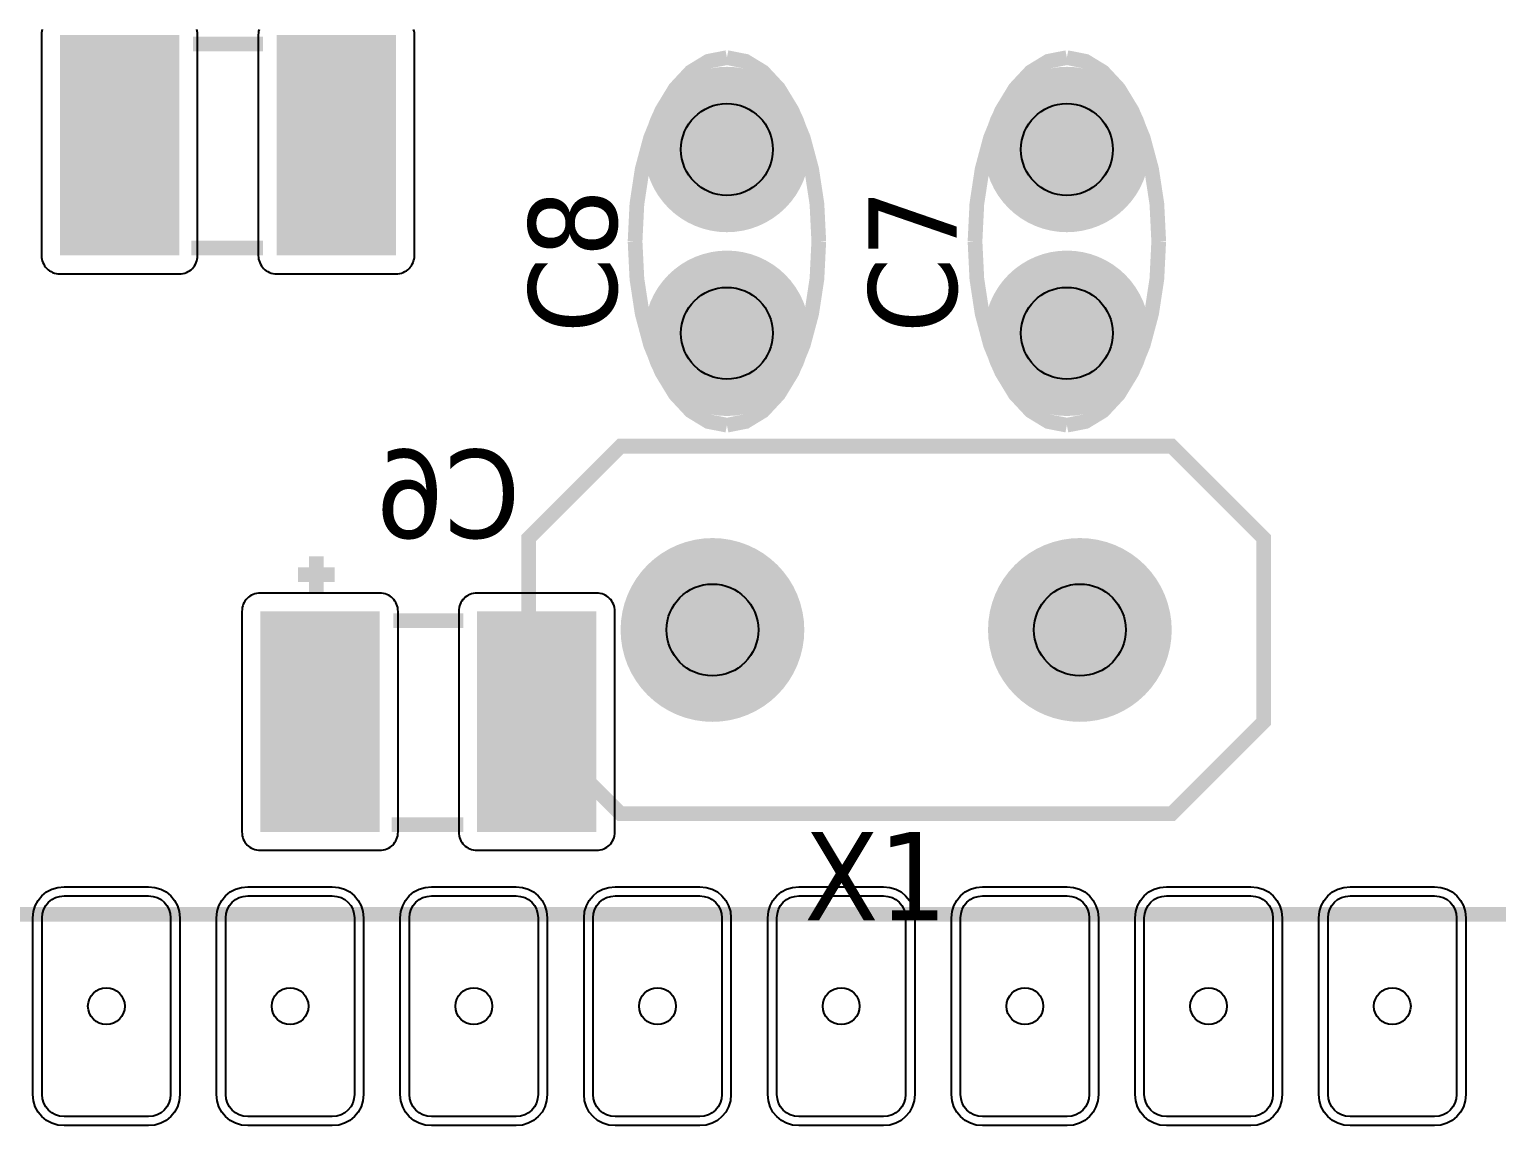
# Model space of a CAD drawing. Header units: millimetres. Extents: x 123.5 to 144.3, y 105.4 to 121.6.
# Drawn here: x 137.431 to 139.061, y 111.906 to 113.123 of the extents above; entities that cross this region are included whole.
import ezdxf

# ---------------------------------------------------------------- set-up
doc = ezdxf.new("R2010")
doc.units = ezdxf.units.MM
doc.layers.add('DESC', color=250, linetype='Continuous')
doc.styles.get("Standard").update_dxf_attribs({"font": 'tahoma.ttf'})

# ---------------------------------------------------------------- blocks, each defined once
blk = doc.blocks.new('RPAD')
blk.add_trace([(-0.5, -0.5), (-0.5, 0.5), (0.5, -0.5), (0.5, 0.5)])
blk = doc.blocks.new('EPAD')
at = {"const_width": 0.5}
blk.add_lwpolyline([(-0.25, 0, 1), (0.25, 0, 1)], format="xyb", close=True, dxfattribs=at)
blk = doc.blocks.new('Tarjeta mufla')
for points in [[(147.90383, 114.53084), (147.90359, 114.52988), (147.90344, 114.52887), (147.90339, 114.52783), (147.90339, 114.40783), (147.90344, 114.40679), (147.90359, 114.40579), (147.90383, 114.40482), (147.90416, 114.4039), (147.90458, 114.40302), (147.90507, 114.4022), (147.90564, 114.40143), (147.90628, 114.40072), (147.90699, 114.40008), (147.90775, 114.39951), (147.90858, 114.39902), (147.90945, 114.3986), (147.91038, 114.39827), (147.91134, 114.39803), (147.91235, 114.39788), (147.91339, 114.39783), (147.97839, 114.39783), (147.97943, 114.39788), (147.98043, 114.39803), (147.9814, 114.39827), (147.98232, 114.3986), (147.9832, 114.39902), (147.98403, 114.39951), (147.98479, 114.40008), (147.9855, 114.40072), (147.98614, 114.40143), (147.98671, 114.4022), (147.9872, 114.40302), (147.98762, 114.4039), (147.98795, 114.40482), (147.98819, 114.40579), (147.98834, 114.40679), (147.98839, 114.40783), (147.98839, 114.52783), (147.98834, 114.52887), (147.98819, 114.52988), (147.98795, 114.53084)], [(148.02183, 114.53084), (148.02159, 114.52988), (148.02144, 114.52887), (148.02139, 114.52783), (148.02139, 114.40783), (148.02144, 114.40679), (148.02159, 114.40579), (148.02183, 114.40482), (148.02216, 114.4039), (148.02258, 114.40302), (148.02307, 114.4022), (148.02364, 114.40143), (148.02428, 114.40072), (148.02499, 114.40008), (148.02575, 114.39951), (148.02658, 114.39902), (148.02745, 114.3986), (148.02838, 114.39827), (148.02934, 114.39803), (148.03035, 114.39788), (148.03139, 114.39783), (148.09639, 114.39783), (148.09743, 114.39788), (148.09843, 114.39803), (148.0994, 114.39827), (148.10032, 114.3986), (148.1012, 114.39902), (148.10203, 114.39951), (148.10279, 114.40008), (148.1035, 114.40072), (148.10414, 114.40143), (148.10471, 114.4022), (148.1052, 114.40302), (148.10562, 114.4039), (148.10595, 114.40482), (148.10619, 114.40579), (148.10634, 114.40679), (148.10639, 114.40783), (148.10639, 114.52783), (148.10634, 114.52887), (148.10619, 114.52988), (148.10595, 114.53084)]]:
    blk.add_lwpolyline(points)
at = {"const_width": 0.008}
for points in [[(148.02389, 114.52283), (147.98589, 114.52283)], [(148.02389, 114.52283), (147.98589, 114.52283)], [(148.02389, 114.52283), (147.98589, 114.52283)], [(148.27649, 114.51547), (148.2663, 114.51347), (148.25686, 114.50772), (148.24836, 114.4986), (148.24099, 114.48647), (148.23493, 114.47172), (148.23036, 114.45472), (148.22749, 114.43585), (148.22649, 114.41547)], [(148.27649, 114.51547), (148.2663, 114.51347), (148.25686, 114.50772), (148.24836, 114.4986), (148.24099, 114.48647), (148.23493, 114.47172), (148.23036, 114.45472), (148.22749, 114.43585), (148.22649, 114.41547)], [(148.27649, 114.51547), (148.2663, 114.51347), (148.25686, 114.50772), (148.24836, 114.4986), (148.24099, 114.48647), (148.23493, 114.47172), (148.23036, 114.45472), (148.22749, 114.43585), (148.22649, 114.41547)], [(148.27649, 114.51547), (148.28668, 114.51347), (148.29611, 114.50772), (148.30461, 114.4986), (148.31199, 114.48647), (148.31805, 114.47172), (148.32261, 114.45472), (148.32549, 114.43585), (148.32649, 114.41547)], [(148.27649, 114.51547), (148.28668, 114.51347), (148.29611, 114.50772), (148.30461, 114.4986), (148.31199, 114.48647), (148.31805, 114.47172), (148.32261, 114.45472), (148.32549, 114.43585), (148.32649, 114.41547)], [(148.27649, 114.51547), (148.28668, 114.51347), (148.29611, 114.50772), (148.30461, 114.4986), (148.31199, 114.48647), (148.31805, 114.47172), (148.32261, 114.45472), (148.32549, 114.43585), (148.32649, 114.41547)], [(148.46153, 114.51547), (148.45134, 114.51347), (148.4419, 114.50772), (148.4334, 114.4986), (148.42603, 114.48647), (148.41996, 114.47172), (148.4154, 114.45472), (148.41253, 114.43585), (148.41153, 114.41547)], [(148.46153, 114.51547), (148.45134, 114.51347), (148.4419, 114.50772), (148.4334, 114.4986), (148.42603, 114.48647), (148.41996, 114.47172), (148.4154, 114.45472), (148.41253, 114.43585), (148.41153, 114.41547)], [(148.46153, 114.51547), (148.45134, 114.51347), (148.4419, 114.50772), (148.4334, 114.4986), (148.42603, 114.48647), (148.41996, 114.47172), (148.4154, 114.45472), (148.41253, 114.43585), (148.41153, 114.41547)], [(148.46153, 114.51547), (148.47171, 114.51347), (148.48115, 114.50772), (148.48965, 114.4986), (148.49703, 114.48647), (148.50309, 114.47172), (148.50765, 114.45472), (148.51053, 114.43585), (148.51153, 114.41547)], [(148.46153, 114.51547), (148.47171, 114.51347), (148.48115, 114.50772), (148.48965, 114.4986), (148.49703, 114.48647), (148.50309, 114.47172), (148.50765, 114.45472), (148.51053, 114.43585), (148.51153, 114.41547)], [(148.46153, 114.51547), (148.47171, 114.51347), (148.48115, 114.50772), (148.48965, 114.4986), (148.49703, 114.48647), (148.50309, 114.47172), (148.50765, 114.45472), (148.51053, 114.43585), (148.51153, 114.41547)], [(148.02389, 114.41183), (147.98489, 114.41183)], [(148.02389, 114.41183), (147.98489, 114.41183)], [(148.02389, 114.41183), (147.98489, 114.41183)], [(148.27649, 114.31547), (148.2663, 114.31747), (148.25686, 114.32322), (148.24836, 114.33235), (148.24099, 114.34447), (148.23493, 114.35922), (148.23036, 114.37622), (148.22749, 114.3951), (148.22649, 114.41547)], [(148.27649, 114.31547), (148.2663, 114.31747), (148.25686, 114.32322), (148.24836, 114.33235), (148.24099, 114.34447), (148.23493, 114.35922), (148.23036, 114.37622), (148.22749, 114.3951), (148.22649, 114.41547)], [(148.27649, 114.31547), (148.2663, 114.31747), (148.25686, 114.32322), (148.24836, 114.33235), (148.24099, 114.34447), (148.23493, 114.35922), (148.23036, 114.37622), (148.22749, 114.3951), (148.22649, 114.41547)], [(148.27649, 114.31547), (148.28668, 114.31747), (148.29611, 114.32322), (148.30461, 114.33235), (148.31199, 114.34447), (148.31805, 114.35922), (148.32261, 114.37622), (148.32549, 114.3951), (148.32649, 114.41547)], [(148.27649, 114.31547), (148.28668, 114.31747), (148.29611, 114.32322), (148.30461, 114.33235), (148.31199, 114.34447), (148.31805, 114.35922), (148.32261, 114.37622), (148.32549, 114.3951), (148.32649, 114.41547)], [(148.27649, 114.31547), (148.28668, 114.31747), (148.29611, 114.32322), (148.30461, 114.33235), (148.31199, 114.34447), (148.31805, 114.35922), (148.32261, 114.37622), (148.32549, 114.3951), (148.32649, 114.41547)], [(148.46153, 114.31547), (148.45134, 114.31747), (148.4419, 114.32322), (148.4334, 114.33235), (148.42603, 114.34447), (148.41996, 114.35922), (148.4154, 114.37622), (148.41253, 114.3951), (148.41153, 114.41547)], [(148.46153, 114.31547), (148.45134, 114.31747), (148.4419, 114.32322), (148.4334, 114.33235), (148.42603, 114.34447), (148.41996, 114.35922), (148.4154, 114.37622), (148.41253, 114.3951), (148.41153, 114.41547)], [(148.46153, 114.31547), (148.45134, 114.31747), (148.4419, 114.32322), (148.4334, 114.33235), (148.42603, 114.34447), (148.41996, 114.35922), (148.4154, 114.37622), (148.41253, 114.3951), (148.41153, 114.41547)], [(148.46153, 114.31547), (148.47171, 114.31747), (148.48115, 114.32322), (148.48965, 114.33235), (148.49703, 114.34447), (148.50309, 114.35922), (148.50765, 114.37622), (148.51053, 114.3951), (148.51153, 114.41547)], [(148.46153, 114.31547), (148.47171, 114.31747), (148.48115, 114.32322), (148.48965, 114.33235), (148.49703, 114.34447), (148.50309, 114.35922), (148.50765, 114.37622), (148.51053, 114.3951), (148.51153, 114.41547)], [(148.46153, 114.31547), (148.47171, 114.31747), (148.48115, 114.32322), (148.48965, 114.33235), (148.49703, 114.34447), (148.50309, 114.35922), (148.50765, 114.37622), (148.51053, 114.3951), (148.51153, 114.41547)], [(148.51861, 114.10405), (148.21861, 114.10405), (148.16861, 114.15405), (148.16861, 114.25405), (148.21861, 114.30405), (148.51861, 114.30405), (148.56861, 114.25405), (148.56861, 114.15405), (148.51861, 114.10405)], [(148.51861, 114.10405), (148.21861, 114.10405), (148.16861, 114.15405), (148.16861, 114.25405), (148.21861, 114.30405), (148.51861, 114.30405), (148.56861, 114.25405), (148.56861, 114.15405), (148.51861, 114.10405)], [(148.51861, 114.10405), (148.21861, 114.10405), (148.16861, 114.15405), (148.16861, 114.25405), (148.21861, 114.30405), (148.51861, 114.30405), (148.56861, 114.25405), (148.56861, 114.15405), (148.51861, 114.10405)], [(148.05298, 114.22414), (148.05298, 114.24414)], [(148.05298, 114.22414), (148.05298, 114.24414)], [(148.05298, 114.22414), (148.05298, 114.24414)], [(148.06298, 114.23414), (148.04298, 114.23414)], [(148.06298, 114.23414), (148.04298, 114.23414)], [(148.06298, 114.23414), (148.04298, 114.23414)], [(148.13298, 114.20914), (148.09498, 114.20914)], [(148.13298, 114.20914), (148.09498, 114.20914)], [(148.13298, 114.20914), (148.09498, 114.20914)], [(148.13298, 114.09814), (148.09398, 114.09814)], [(148.13298, 114.09814), (148.09398, 114.09814)], [(148.13298, 114.09814), (148.09398, 114.09814)], [(147.08869, 114.04933), (149.08869, 114.04933)], [(147.08869, 114.04933), (149.08869, 114.04933)], [(147.08869, 114.04933), (149.08869, 114.04933)]]:
    blk.add_lwpolyline(points, dxfattribs=at)
for points in [[(148.08748, 114.22414), (148.02248, 114.22414), (148.02144, 114.22409), (148.02043, 114.22394), (148.01947, 114.2237), (148.01854, 114.22337), (148.01766, 114.22295), (148.01684, 114.22246), (148.01607, 114.22189), (148.01537, 114.22125), (148.01473, 114.22054), (148.01416, 114.21978), (148.01366, 114.21895), (148.01325, 114.21808), (148.01292, 114.21715), (148.01268, 114.21618), (148.01253, 114.21518), (148.01248, 114.21414), (148.01248, 114.09414), (148.01253, 114.0931), (148.01268, 114.0921), (148.01292, 114.09113), (148.01325, 114.09021), (148.01366, 114.08933), (148.01416, 114.0885), (148.01473, 114.08774), (148.01537, 114.08703), (148.01607, 114.08639), (148.01684, 114.08582), (148.01766, 114.08533), (148.01854, 114.08491), (148.01947, 114.08458), (148.02043, 114.08434), (148.02144, 114.08419), (148.02248, 114.08414), (148.08748, 114.08414), (148.08852, 114.08419), (148.08952, 114.08434), (148.09049, 114.08458), (148.09141, 114.08491), (148.09229, 114.08533), (148.09311, 114.08582), (148.09388, 114.08639), (148.09459, 114.08703), (148.09523, 114.08774), (148.0958, 114.0885), (148.09629, 114.08933), (148.09671, 114.09021), (148.09704, 114.09113), (148.09728, 114.0921), (148.09743, 114.0931), (148.09748, 114.09414), (148.09748, 114.21414), (148.09743, 114.21518), (148.09728, 114.21618), (148.09704, 114.21715), (148.09671, 114.21808), (148.09629, 114.21895), (148.0958, 114.21978), (148.09523, 114.22054), (148.09459, 114.22125), (148.09388, 114.22189), (148.09311, 114.22246), (148.09229, 114.22295), (148.09141, 114.22337), (148.09049, 114.2237), (148.08952, 114.22394), (148.08852, 114.22409), (148.08748, 114.22414)], [(148.20548, 114.22414), (148.14048, 114.22414), (148.13944, 114.22409), (148.13843, 114.22394), (148.13747, 114.2237), (148.13654, 114.22337), (148.13566, 114.22295), (148.13484, 114.22246), (148.13407, 114.22189), (148.13337, 114.22125), (148.13273, 114.22054), (148.13216, 114.21978), (148.13166, 114.21895), (148.13125, 114.21808), (148.13092, 114.21715), (148.13068, 114.21618), (148.13053, 114.21518), (148.13048, 114.21414), (148.13048, 114.09414), (148.13053, 114.0931), (148.13068, 114.0921), (148.13092, 114.09113), (148.13125, 114.09021), (148.13166, 114.08933), (148.13216, 114.0885), (148.13273, 114.08774), (148.13337, 114.08703), (148.13407, 114.08639), (148.13484, 114.08582), (148.13566, 114.08533), (148.13654, 114.08491), (148.13747, 114.08458), (148.13843, 114.08434), (148.13944, 114.08419), (148.14048, 114.08414), (148.20548, 114.08414), (148.20652, 114.08419), (148.20752, 114.08434), (148.20849, 114.08458), (148.20941, 114.08491), (148.21029, 114.08533), (148.21111, 114.08582), (148.21188, 114.08639), (148.21259, 114.08703), (148.21323, 114.08774), (148.2138, 114.0885), (148.21429, 114.08933), (148.21471, 114.09021), (148.21504, 114.09113), (148.21528, 114.0921), (148.21543, 114.0931), (148.21548, 114.09414), (148.21548, 114.21414), (148.21543, 114.21518), (148.21528, 114.21618), (148.21504, 114.21715), (148.21471, 114.21808), (148.21429, 114.21895), (148.2138, 114.21978), (148.21323, 114.22054), (148.21259, 114.22125), (148.21188, 114.22189), (148.21111, 114.22246), (148.21029, 114.22295), (148.20941, 114.22337), (148.20849, 114.2237), (148.20752, 114.22394), (148.20652, 114.22409), (148.20548, 114.22414)], [(147.91569, 114.06433), (147.96169, 114.06433), (147.96517, 114.06399), (147.96838, 114.06302), (147.97127, 114.06147), (147.97378, 114.05941), (147.97583, 114.05691), (147.97738, 114.05402), (147.97835, 114.05081), (147.97869, 114.04733), (147.97869, 113.95133), (147.97835, 113.94785), (147.97738, 113.94464), (147.97583, 113.94175), (147.97378, 113.93924), (147.97127, 113.93719), (147.96838, 113.93564), (147.96517, 113.93467), (147.96169, 113.93433), (147.91569, 113.93433), (147.91222, 113.93467), (147.909, 113.93564), (147.90611, 113.93719), (147.90361, 113.93924), (147.90155, 113.94175), (147.9, 113.94464), (147.89903, 113.94785), (147.89869, 113.95133), (147.89869, 114.04733), (147.89903, 114.05081), (147.9, 114.05402), (147.90155, 114.05691), (147.90361, 114.05941), (147.90611, 114.06147), (147.909, 114.06302), (147.91222, 114.06399), (147.91569, 114.06433)], [(148.01569, 114.06433), (148.06169, 114.06433), (148.06517, 114.06399), (148.06838, 114.06302), (148.07127, 114.06147), (148.07378, 114.05941), (148.07583, 114.05691), (148.07738, 114.05402), (148.07835, 114.05081), (148.07869, 114.04733), (148.07869, 113.95133), (148.07835, 113.94785), (148.07738, 113.94464), (148.07583, 113.94175), (148.07378, 113.93924), (148.07127, 113.93719), (148.06838, 113.93564), (148.06517, 113.93467), (148.06169, 113.93433), (148.01569, 113.93433), (148.01222, 113.93467), (148.009, 113.93564), (148.00611, 113.93719), (148.00361, 113.93924), (148.00155, 113.94175), (148, 113.94464), (147.99903, 113.94785), (147.99869, 113.95133), (147.99869, 114.04733), (147.99903, 114.05081), (148, 114.05402), (148.00155, 114.05691), (148.00361, 114.05941), (148.00611, 114.06147), (148.009, 114.06302), (148.01222, 114.06399), (148.01569, 114.06433)], [(148.11569, 114.06433), (148.16169, 114.06433), (148.16517, 114.06399), (148.16838, 114.06302), (148.17127, 114.06147), (148.17378, 114.05941), (148.17583, 114.05691), (148.17738, 114.05402), (148.17835, 114.05081), (148.17869, 114.04733), (148.17869, 113.95133), (148.17835, 113.94785), (148.17738, 113.94464), (148.17583, 113.94175), (148.17378, 113.93924), (148.17127, 113.93719), (148.16838, 113.93564), (148.16517, 113.93467), (148.16169, 113.93433), (148.11569, 113.93433), (148.11222, 113.93467), (148.109, 113.93564), (148.10611, 113.93719), (148.10361, 113.93924), (148.10155, 113.94175), (148.1, 113.94464), (148.09903, 113.94785), (148.09869, 113.95133), (148.09869, 114.04733), (148.09903, 114.05081), (148.1, 114.05402), (148.10155, 114.05691), (148.10361, 114.05941), (148.10611, 114.06147), (148.109, 114.06302), (148.11222, 114.06399), (148.11569, 114.06433)], [(148.21569, 114.06433), (148.26169, 114.06433), (148.26517, 114.06399), (148.26838, 114.06302), (148.27127, 114.06147), (148.27378, 114.05941), (148.27583, 114.05691), (148.27738, 114.05402), (148.27835, 114.05081), (148.27869, 114.04733), (148.27869, 113.95133), (148.27835, 113.94785), (148.27738, 113.94464), (148.27583, 113.94175), (148.27378, 113.93924), (148.27127, 113.93719), (148.26838, 113.93564), (148.26517, 113.93467), (148.26169, 113.93433), (148.21569, 113.93433), (148.21222, 113.93467), (148.209, 113.93564), (148.20611, 113.93719), (148.20361, 113.93924), (148.20155, 113.94175), (148.2, 113.94464), (148.19903, 113.94785), (148.19869, 113.95133), (148.19869, 114.04733), (148.19903, 114.05081), (148.2, 114.05402), (148.20155, 114.05691), (148.20361, 114.05941), (148.20611, 114.06147), (148.209, 114.06302), (148.21222, 114.06399), (148.21569, 114.06433)], [(148.31569, 114.06433), (148.36169, 114.06433), (148.36517, 114.06399), (148.36838, 114.06302), (148.37127, 114.06147), (148.37378, 114.05941), (148.37583, 114.05691), (148.37738, 114.05402), (148.37835, 114.05081), (148.37869, 114.04733), (148.37869, 113.95133), (148.37835, 113.94785), (148.37738, 113.94464), (148.37583, 113.94175), (148.37378, 113.93924), (148.37127, 113.93719), (148.36838, 113.93564), (148.36517, 113.93467), (148.36169, 113.93433), (148.31569, 113.93433), (148.31222, 113.93467), (148.309, 113.93564), (148.30611, 113.93719), (148.30361, 113.93924), (148.30155, 113.94175), (148.3, 113.94464), (148.29903, 113.94785), (148.29869, 113.95133), (148.29869, 114.04733), (148.29903, 114.05081), (148.3, 114.05402), (148.30155, 114.05691), (148.30361, 114.05941), (148.30611, 114.06147), (148.309, 114.06302), (148.31222, 114.06399), (148.31569, 114.06433)], [(148.41569, 114.06433), (148.46169, 114.06433), (148.46517, 114.06399), (148.46838, 114.06302), (148.47127, 114.06147), (148.47378, 114.05941), (148.47583, 114.05691), (148.47738, 114.05402), (148.47835, 114.05081), (148.47869, 114.04733), (148.47869, 113.95133), (148.47835, 113.94785), (148.47738, 113.94464), (148.47583, 113.94175), (148.47378, 113.93924), (148.47127, 113.93719), (148.46838, 113.93564), (148.46517, 113.93467), (148.46169, 113.93433), (148.41569, 113.93433), (148.41222, 113.93467), (148.409, 113.93564), (148.40611, 113.93719), (148.40361, 113.93924), (148.40155, 113.94175), (148.4, 113.94464), (148.39903, 113.94785), (148.39869, 113.95133), (148.39869, 114.04733), (148.39903, 114.05081), (148.4, 114.05402), (148.40155, 114.05691), (148.40361, 114.05941), (148.40611, 114.06147), (148.409, 114.06302), (148.41222, 114.06399), (148.41569, 114.06433)], [(148.51569, 114.06433), (148.56169, 114.06433), (148.56517, 114.06399), (148.56838, 114.06302), (148.57127, 114.06147), (148.57378, 114.05941), (148.57583, 114.05691), (148.57738, 114.05402), (148.57835, 114.05081), (148.57869, 114.04733), (148.57869, 113.95133), (148.57835, 113.94785), (148.57738, 113.94464), (148.57583, 113.94175), (148.57378, 113.93924), (148.57127, 113.93719), (148.56838, 113.93564), (148.56517, 113.93467), (148.56169, 113.93433), (148.51569, 113.93433), (148.51222, 113.93467), (148.509, 113.93564), (148.50611, 113.93719), (148.50361, 113.93924), (148.50155, 113.94175), (148.5, 113.94464), (148.49903, 113.94785), (148.49869, 113.95133), (148.49869, 114.04733), (148.49903, 114.05081), (148.5, 114.05402), (148.50155, 114.05691), (148.50361, 114.05941), (148.50611, 114.06147), (148.509, 114.06302), (148.51222, 114.06399), (148.51569, 114.06433)], [(148.61569, 114.06433), (148.66169, 114.06433), (148.66517, 114.06399), (148.66838, 114.06302), (148.67127, 114.06147), (148.67378, 114.05941), (148.67583, 114.05691), (148.67738, 114.05402), (148.67835, 114.05081), (148.67869, 114.04733), (148.67869, 113.95133), (148.67835, 113.94785), (148.67738, 113.94464), (148.67583, 113.94175), (148.67378, 113.93924), (148.67127, 113.93719), (148.66838, 113.93564), (148.66517, 113.93467), (148.66169, 113.93433), (148.61569, 113.93433), (148.61222, 113.93467), (148.609, 113.93564), (148.60611, 113.93719), (148.60361, 113.93924), (148.60155, 113.94175), (148.6, 113.94464), (148.59903, 113.94785), (148.59869, 113.95133), (148.59869, 114.04733), (148.59903, 114.05081), (148.6, 114.05402), (148.60155, 114.05691), (148.60361, 114.05941), (148.60611, 114.06147), (148.609, 114.06302), (148.61222, 114.06399), (148.61569, 114.06433)], [(147.91569, 114.05933), (147.96169, 114.05933), (147.96415, 114.05909), (147.96642, 114.0584), (147.96846, 114.05731), (147.97022, 114.05586), (147.97168, 114.05409), (147.97277, 114.05205), (147.97345, 114.04978), (147.97369, 114.04733), (147.97369, 113.95133), (147.97345, 113.94888), (147.97277, 113.94661), (147.97168, 113.94457), (147.97022, 113.9428), (147.96846, 113.94135), (147.96642, 113.94025), (147.96415, 113.93957), (147.96169, 113.93933), (147.91569, 113.93933), (147.91324, 113.93957), (147.91097, 113.94025), (147.90893, 113.94135), (147.90716, 113.9428), (147.90571, 113.94457), (147.90462, 113.94661), (147.90393, 113.94888), (147.90369, 113.95133), (147.90369, 114.04733), (147.90393, 114.04978), (147.90462, 114.05205), (147.90571, 114.05409), (147.90716, 114.05586), (147.90893, 114.05731), (147.91097, 114.0584), (147.91324, 114.05909), (147.91569, 114.05933)], [(148.01569, 114.05933), (148.06169, 114.05933), (148.06415, 114.05909), (148.06642, 114.0584), (148.06846, 114.05731), (148.07022, 114.05586), (148.07168, 114.05409), (148.07277, 114.05205), (148.07345, 114.04978), (148.07369, 114.04733), (148.07369, 113.95133), (148.07345, 113.94888), (148.07277, 113.94661), (148.07168, 113.94457), (148.07022, 113.9428), (148.06846, 113.94135), (148.06642, 113.94025), (148.06415, 113.93957), (148.06169, 113.93933), (148.01569, 113.93933), (148.01324, 113.93957), (148.01097, 113.94025), (148.00893, 113.94135), (148.00716, 113.9428), (148.00571, 113.94457), (148.00462, 113.94661), (148.00393, 113.94888), (148.00369, 113.95133), (148.00369, 114.04733), (148.00393, 114.04978), (148.00462, 114.05205), (148.00571, 114.05409), (148.00716, 114.05586), (148.00893, 114.05731), (148.01097, 114.0584), (148.01324, 114.05909), (148.01569, 114.05933)], [(148.11569, 114.05933), (148.16169, 114.05933), (148.16415, 114.05909), (148.16642, 114.0584), (148.16846, 114.05731), (148.17022, 114.05586), (148.17168, 114.05409), (148.17277, 114.05205), (148.17345, 114.04978), (148.17369, 114.04733), (148.17369, 113.95133), (148.17345, 113.94888), (148.17277, 113.94661), (148.17168, 113.94457), (148.17022, 113.9428), (148.16846, 113.94135), (148.16642, 113.94025), (148.16415, 113.93957), (148.16169, 113.93933), (148.11569, 113.93933), (148.11324, 113.93957), (148.11097, 113.94025), (148.10893, 113.94135), (148.10716, 113.9428), (148.10571, 113.94457), (148.10462, 113.94661), (148.10393, 113.94888), (148.10369, 113.95133), (148.10369, 114.04733), (148.10393, 114.04978), (148.10462, 114.05205), (148.10571, 114.05409), (148.10716, 114.05586), (148.10893, 114.05731), (148.11097, 114.0584), (148.11324, 114.05909), (148.11569, 114.05933)], [(148.21569, 114.05933), (148.26169, 114.05933), (148.26415, 114.05909), (148.26642, 114.0584), (148.26846, 114.05731), (148.27022, 114.05586), (148.27168, 114.05409), (148.27277, 114.05205), (148.27345, 114.04978), (148.27369, 114.04733), (148.27369, 113.95133), (148.27345, 113.94888), (148.27277, 113.94661), (148.27168, 113.94457), (148.27022, 113.9428), (148.26846, 113.94135), (148.26642, 113.94025), (148.26415, 113.93957), (148.26169, 113.93933), (148.21569, 113.93933), (148.21324, 113.93957), (148.21097, 113.94025), (148.20893, 113.94135), (148.20716, 113.9428), (148.20571, 113.94457), (148.20462, 113.94661), (148.20393, 113.94888), (148.20369, 113.95133), (148.20369, 114.04733), (148.20393, 114.04978), (148.20462, 114.05205), (148.20571, 114.05409), (148.20716, 114.05586), (148.20893, 114.05731), (148.21097, 114.0584), (148.21324, 114.05909), (148.21569, 114.05933)], [(148.31569, 114.05933), (148.36169, 114.05933), (148.36415, 114.05909), (148.36642, 114.0584), (148.36846, 114.05731), (148.37022, 114.05586), (148.37168, 114.05409), (148.37277, 114.05205), (148.37345, 114.04978), (148.37369, 114.04733), (148.37369, 113.95133), (148.37345, 113.94888), (148.37277, 113.94661), (148.37168, 113.94457), (148.37022, 113.9428), (148.36846, 113.94135), (148.36642, 113.94025), (148.36415, 113.93957), (148.36169, 113.93933), (148.31569, 113.93933), (148.31324, 113.93957), (148.31097, 113.94025), (148.30893, 113.94135), (148.30716, 113.9428), (148.30571, 113.94457), (148.30462, 113.94661), (148.30393, 113.94888), (148.30369, 113.95133), (148.30369, 114.04733), (148.30393, 114.04978), (148.30462, 114.05205), (148.30571, 114.05409), (148.30716, 114.05586), (148.30893, 114.05731), (148.31097, 114.0584), (148.31324, 114.05909), (148.31569, 114.05933)], [(148.41569, 114.05933), (148.46169, 114.05933), (148.46415, 114.05909), (148.46642, 114.0584), (148.46846, 114.05731), (148.47022, 114.05586), (148.47168, 114.05409), (148.47277, 114.05205), (148.47345, 114.04978), (148.47369, 114.04733), (148.47369, 113.95133), (148.47345, 113.94888), (148.47277, 113.94661), (148.47168, 113.94457), (148.47022, 113.9428), (148.46846, 113.94135), (148.46642, 113.94025), (148.46415, 113.93957), (148.46169, 113.93933), (148.41569, 113.93933), (148.41324, 113.93957), (148.41097, 113.94025), (148.40893, 113.94135), (148.40716, 113.9428), (148.40571, 113.94457), (148.40462, 113.94661), (148.40393, 113.94888), (148.40369, 113.95133), (148.40369, 114.04733), (148.40393, 114.04978), (148.40462, 114.05205), (148.40571, 114.05409), (148.40716, 114.05586), (148.40893, 114.05731), (148.41097, 114.0584), (148.41324, 114.05909), (148.41569, 114.05933)], [(148.51569, 114.05933), (148.56169, 114.05933), (148.56415, 114.05909), (148.56642, 114.0584), (148.56846, 114.05731), (148.57022, 114.05586), (148.57168, 114.05409), (148.57277, 114.05205), (148.57345, 114.04978), (148.57369, 114.04733), (148.57369, 113.95133), (148.57345, 113.94888), (148.57277, 113.94661), (148.57168, 113.94457), (148.57022, 113.9428), (148.56846, 113.94135), (148.56642, 113.94025), (148.56415, 113.93957), (148.56169, 113.93933), (148.51569, 113.93933), (148.51324, 113.93957), (148.51097, 113.94025), (148.50893, 113.94135), (148.50716, 113.9428), (148.50571, 113.94457), (148.50462, 113.94661), (148.50393, 113.94888), (148.50369, 113.95133), (148.50369, 114.04733), (148.50393, 114.04978), (148.50462, 114.05205), (148.50571, 114.05409), (148.50716, 114.05586), (148.50893, 114.05731), (148.51097, 114.0584), (148.51324, 114.05909), (148.51569, 114.05933)], [(148.61569, 114.05933), (148.66169, 114.05933), (148.66415, 114.05909), (148.66642, 114.0584), (148.66846, 114.05731), (148.67022, 114.05586), (148.67168, 114.05409), (148.67277, 114.05205), (148.67345, 114.04978), (148.67369, 114.04733), (148.67369, 113.95133), (148.67345, 113.94888), (148.67277, 113.94661), (148.67168, 113.94457), (148.67022, 113.9428), (148.66846, 113.94135), (148.66642, 113.94025), (148.66415, 113.93957), (148.66169, 113.93933), (148.61569, 113.93933), (148.61324, 113.93957), (148.61097, 113.94025), (148.60893, 113.94135), (148.60716, 113.9428), (148.60571, 113.94457), (148.60462, 113.94661), (148.60393, 113.94888), (148.60369, 113.95133), (148.60369, 114.04733), (148.60393, 114.04978), (148.60462, 114.05205), (148.60571, 114.05409), (148.60716, 114.05586), (148.60893, 114.05731), (148.61097, 114.0584), (148.61324, 114.05909), (148.61569, 114.05933)]]:
    blk.add_lwpolyline(points, close=True)
for centre, radius in [((148.27649, 114.46547), 0.025), ((148.46153, 114.46547), 0.025), ((148.27649, 114.36547), 0.025), ((148.46153, 114.36547), 0.025), ((148.26861, 114.20405), 0.025), ((148.46861, 114.20405), 0.025), ((147.93869, 113.99933), 0.01), ((148.03869, 113.99933), 0.01), ((148.13869, 113.99933), 0.01), ((148.23869, 113.99933), 0.01), ((148.33869, 113.99933), 0.01), ((148.43869, 113.99933), 0.01), ((148.53869, 113.99933), 0.01), ((148.63869, 113.99933), 0.01)]:
    blk.add_circle(centre, radius)
for name, p, xscale, yscale in [('RPAD', (147.94589, 114.46783), 0.065, 0.12), ('RPAD', (148.06389, 114.46783), 0.065, 0.12), ('EPAD', (148.27649, 114.46547), 0.09, 0.09), ('EPAD', (148.46153, 114.46547), 0.09, 0.09), ('EPAD', (148.27649, 114.46547), 0.07, 0.07), ('EPAD', (148.46153, 114.46547), 0.07, 0.07), ('EPAD', (148.27649, 114.36547), 0.09, 0.09), ('EPAD', (148.46153, 114.36547), 0.09, 0.09), ('EPAD', (148.27649, 114.36547), 0.07, 0.07), ('EPAD', (148.46153, 114.36547), 0.07, 0.07), ('EPAD', (148.26861, 114.20405), 0.1, 0.1), ('EPAD', (148.46861, 114.20405), 0.1, 0.1), ('EPAD', (148.26861, 114.20405), 0.08, 0.08), ('EPAD', (148.46861, 114.20405), 0.08, 0.08), ('RPAD', (148.05498, 114.15414), 0.065, 0.12), ('RPAD', (148.17298, 114.15414), 0.065, 0.12)]:
    blk.add_blockref(name, p, dxfattribs=dict(xscale=xscale, yscale=yscale))
at = {"width": 1.041667}
for s, p in [('C8', (148.21649, 114.36547)), ('C8', (148.21649, 114.36547)), ('C8', (148.21649, 114.36547)), ('C7', (148.40153, 114.36547)), ('C7', (148.40153, 114.36547)), ('C7', (148.40153, 114.36547))]:
    blk.add_text(s, height=0.048, rotation=90, dxfattribs=at).set_placement(p)
at = {"text_generation_flag": 2, "width": 1.041667}
blk.add_text('C6', height=0.048, dxfattribs=at).set_placement((148.16398, 114.25414))
blk.add_text('C6', height=0.048, dxfattribs=at).set_placement((148.16398, 114.25414))
blk.add_text('C6', height=0.048, dxfattribs=at).set_placement((148.16398, 114.25414))
at = {"width": 1.041667}
blk.add_text('X1', height=0.048, dxfattribs=at).set_placement((148.31861, 114.04605))
blk.add_text('X1', height=0.048, dxfattribs=at).set_placement((148.31861, 114.04605))
blk.add_text('X1', height=0.048, dxfattribs=at).set_placement((148.31861, 114.04605))

msp = doc.modelspace()

# ---------------------------------------------------------------- block references
at = {"layer": 'DESC', "xscale": 2.040532564321067, "yscale": 2.040532564321067, "zscale": 2.040532564321067}
msp.add_blockref('Tarjeta mufla', (-164.3569, -120.5811), dxfattribs=at)

doc.saveas('drawing.dxf')
